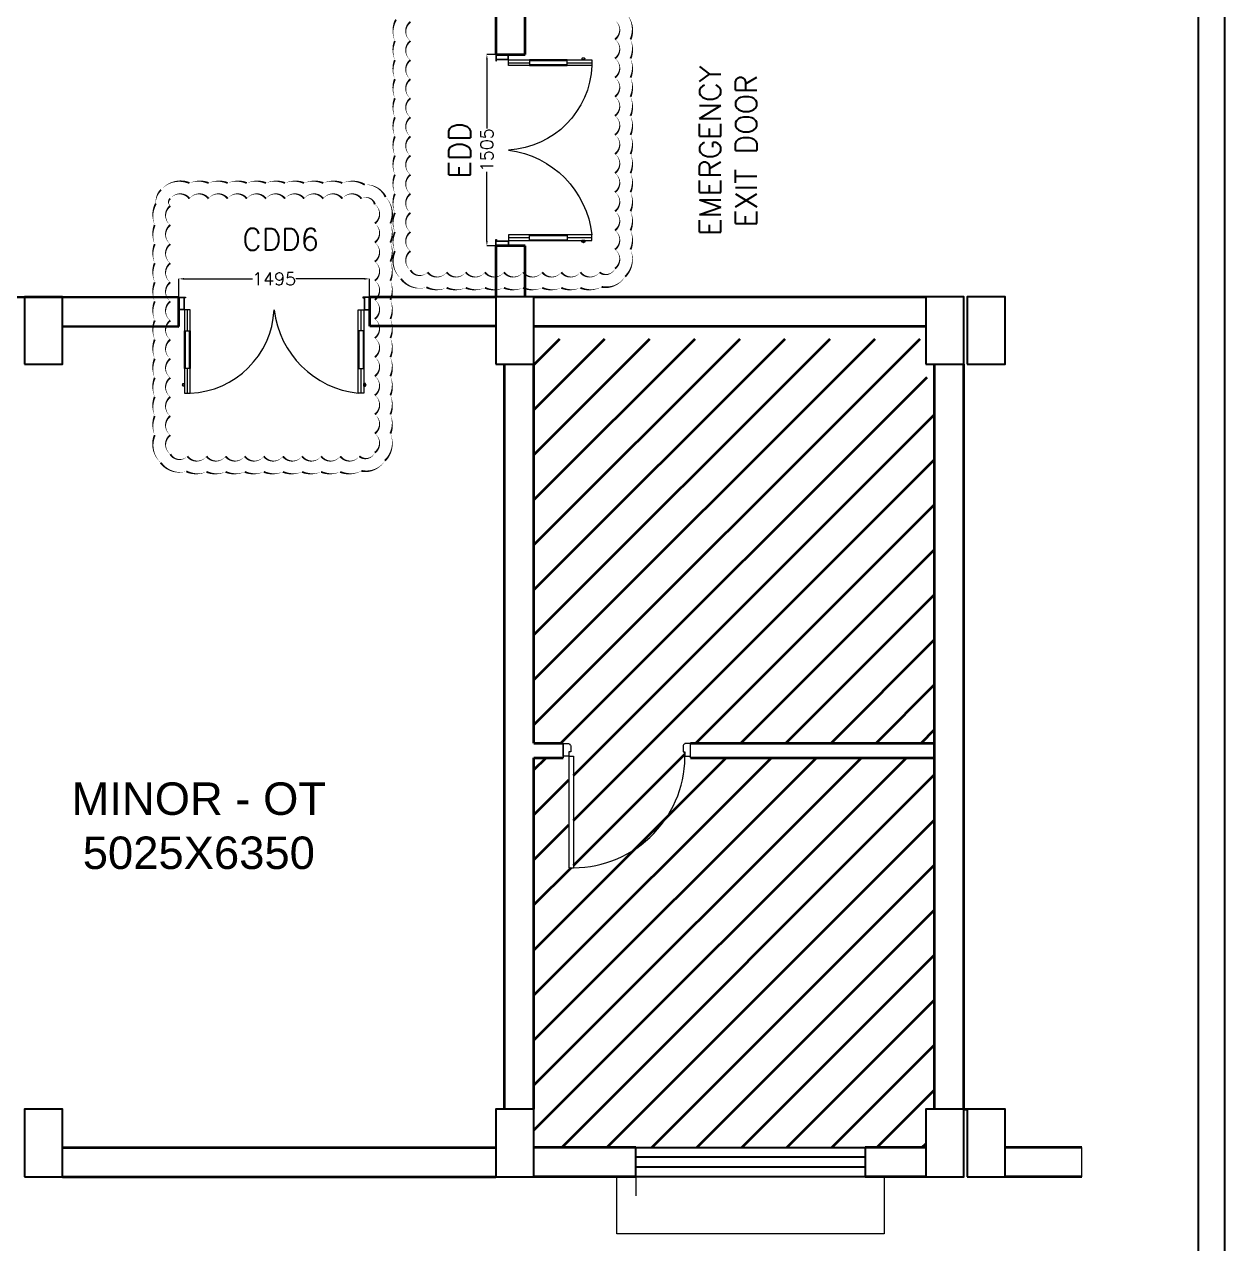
# Model space of a CAD drawing. Header units: millimetres. Extents: x 1327414 to 2139344, y -346496 to -91575.
# Drawn here: x 2114959 to 2124380, y -257901 to -248326 of the extents above; entities that cross this region are included whole.
import ezdxf

# ---------------------------------------------------------------- set-up
doc = ezdxf.new("R2010")
doc.units = ezdxf.units.MM
doc.header["$LTSCALE"] = 600
doc.header["$MEASUREMENT"] = 0
doc.header["$PDMODE"] = 35
for name, color, linetype, lineweight in [('1200 Door', 144, 'Continuous', 5), ('D.F', 251, 'Continuous', 5), ('DIM', 7, 'Continuous', 0), ('DOOR', 144, 'Continuous', 13), ('Double Leaf Door', 4, 'Continuous', 18), ('P-Wall', 8, 'Continuous', 35)]:
    doc.layers.add(name, color=color, linetype=linetype, lineweight=lineweight)
for name, color, linetype in [('col', 5, 'Continuous'), ('Dimensions', 7, 'Continuous'), ('TEXT', 6, 'Continuous'), ('wall', 1, 'Continuous'), ('Window', 4, 'Continuous')]:
    doc.layers.add(name, color=color, linetype=linetype)
doc.styles.add('ARIAL', font='arial.ttf')
doc.styles.add('ROMANS', font='romans.shx')
doc.dimstyles.new('AEPL1', dxfattribs={"dimtxt": 100, "dimasz": 40, "dimexe": 1.25, "dimexo": 5, "dimtad": 0, "dimdec": 0, "dimtxsty": 'ROMANS', "dimcen": 2.5, "dimclrd": 250, "dimclre": 250, "dimclrt": 7, "dimadec": 0, "dimazin": 0, "dimtfac": 1, "dimtdec": 0, "dimtmove": 0, "dimatfit": 3, "dimfxl": 0, "dimlwd": 0, "dimlwe": 0, "dimarcsym": 0})

# ---------------------------------------------------------------- blocks, each defined once
blk = doc.blocks.new('A$C19B8274B')
at = {"layer": 'DOOR'}
blk.add_line((-45, 925), (-80, 925), dxfattribs=at)
at = {"layer": 'DOOR', "color": 8}
for p, q in [((-80, 50), (-80, 925)), ((-45, 50), (-45, 925)), ((-45, 50), (-80, 50)), ((-955, -50), (-955, -47.5)), ((-940, -35), (-942.5, -35)), ((-60, -35), (-57.5, -35)), ((-45, -50), (-45, -47.5))]:
    blk.add_line(p, q, dxfattribs=at)
for points in [[(-940, 15), (-955, 15), (-955, 50), (-1000, 50), (-1000, -50), (-955, -50)], [(-940, -35), (-940, 15)], [(-60, 15), (-45, 15), (-45, 50), (0, 50), (0, -50), (-45, -50)], [(-60, -35), (-60, 15)]]:
    blk.add_lwpolyline(points, dxfattribs=at)
for centre, radius, start, end in [((-80, 50), 875, 90, 182.29244), ((-955, -35), 12.5, 270, 0), ((-45, -35), 12.5, 180, 270)]:
    blk.add_arc(centre, radius, start, end, dxfattribs=at)
blk = doc.blocks.new('W1800')
at = {"layer": 'wall', "color": 7}
for p, q in [((0, -57.5), (0, 172.5)), ((1800, 172.5), (1800, -57.5))]:
    blk.add_line(p, q, dxfattribs=at)
at = {"layer": 'Window'}
for p, q in [((0, 172.5), (1800, 172.5)), ((0, 97.5), (1800, 97.5)), ((1800, 17.5), (0, 17.5)), ((1800, -57.5), (0, -57.5))]:
    blk.add_line(p, q, dxfattribs=at)
blk = doc.blocks.new('1800x80')
at = {"layer": 'Double Leaf Door'}
for points in [[(101760.4, -25417.9), (101765.3, -25417.9), (101765.3, -25121.4), (101760.4, -25121.4)], [(101804, -25121.4), (101799.1, -25121.4), (101799.1, -25417.9), (101804, -25417.9)], [(103123.4, -25121.4), (103128.4, -25121.4), (103128.4, -25417.9), (103123.4, -25417.9)], [(103167.1, -25417.9), (103162.1, -25417.9), (103162.1, -25121.4), (103167.1, -25121.4)]]:
    blk.add_hatch(color=6, dxfattribs=at).paths.add_polyline_path(points)
at = {"layer": 'Double Leaf Door', "color": 8}
for p, q in [((101746, -24985.1), (101746, -25003.1)), ((101760.4, -24983.1), (101748, -24983.1)), ((101760.4, -25581.8), (101760.4, -24927.6)), ((101760.4, -24927.6), (101804, -24927.6)), ((101760.4, -24983.1), (101760.4, -25005)), ((101782.2, -25121.4), (101782.2, -24927.6)), ((101804, -24927.6), (101804, -25581.8)), ((103167.1, -24927.6), (103123.4, -24927.6)), ((103123.4, -24927.6), (103123.4, -25581.8)), ((103145.3, -25121.4), (103145.3, -24927.6)), ((103167.1, -25581.8), (103167.1, -24927.6)), ((103167.1, -24983.1), (103179.5, -24983.1)), ((103167.1, -24983.1), (103167.1, -25005)), ((103181.5, -24985.1), (103181.5, -25003.1)), ((101748, -25005), (101760.4, -25005)), ((103179.5, -25005), (103167.1, -25005)), ((101782.2, -25581.8), (101782.2, -25417.9)), ((103145.3, -25581.8), (103145.3, -25417.9)), ((101716.2, -25581.8), (101716.2, -25681.8)), ((101756.4, -25581.8), (101716.2, -25581.8)), ((101718.2, -25583.8), (101718.2, -25679.8)), ((101754.4, -25583.8), (101718.2, -25583.8)), ((101754.4, -25678.9), (101754.4, -25583.8)), ((101756.4, -25676.9), (101756.4, -25581.8)), ((101804, -25581.8), (101760.4, -25581.8)), ((103123.4, -25581.8), (103167.1, -25581.8)), ((103171.1, -25676.9), (103171.1, -25581.8)), ((103171.1, -25581.8), (103211.2, -25581.8)), ((103173, -25678.9), (103173, -25583.8)), ((103173, -25583.8), (103209.3, -25583.8)), ((103209.3, -25583.8), (103209.3, -25679.8)), ((103211.2, -25581.8), (103211.2, -25681.8)), ((101716.2, -25681.8), (101756.4, -25681.8)), ((101718.2, -25679.8), (101756.4, -25679.8)), ((101766.3, -25678.9), (101754.4, -25678.9)), ((101768.3, -25676.9), (101756.4, -25676.9)), ((101756.4, -25679.8), (101766.3, -25679.8)), ((101756.4, -25681.8), (101768.3, -25681.8)), ((101766.3, -25679.8), (101766.3, -25678.9)), ((101768.3, -25681.8), (101768.3, -25676.9)), ((103159.1, -25681.8), (103159.1, -25676.9)), ((103159.1, -25676.9), (103171.1, -25676.9)), ((103171.1, -25681.8), (103159.1, -25681.8)), ((103161.1, -25679.8), (103161.1, -25678.9)), ((103161.1, -25678.9), (103173, -25678.9)), ((103171.1, -25679.8), (103161.1, -25679.8)), ((103209.3, -25679.8), (103171.1, -25679.8)), ((103211.2, -25681.8), (103171.1, -25681.8))]:
    blk.add_line(p, q, dxfattribs=at)
at = {"layer": 'Double Leaf Door', "color": 6}
for p, q in [((101804, -25121.4), (101760.4, -25121.4)), ((101760.4, -25121.4), (101760.4, -25417.9)), ((101765.3, -25417.9), (101765.3, -25121.4)), ((101799.1, -25417.9), (101799.1, -25121.4)), ((101804, -25417.9), (101804, -25121.4)), ((103123.4, -25417.9), (103123.4, -25121.4)), ((103123.4, -25121.4), (103167.1, -25121.4)), ((103128.4, -25417.9), (103128.4, -25121.4)), ((103162.1, -25417.9), (103162.1, -25121.4)), ((103167.1, -25121.4), (103167.1, -25417.9)), ((101760.4, -25417.9), (101804, -25417.9)), ((103167.1, -25417.9), (103123.4, -25417.9))]:
    blk.add_line(p, q, dxfattribs=at)
at = {"layer": 'Double Leaf Door', "color": 6, "ltscale": 100}
for p, q in [((101799.1, -25121.4), (101799.1, -25417.9)), ((103128.4, -25121.4), (103128.4, -25417.9))]:
    blk.add_line(p, q, dxfattribs=at)
at = {"layer": 'Double Leaf Door', "color": 6}
for points in [[(101760.4, -25121.4), (101760.4, -25417.9), (101765.3, -25417.9), (101765.3, -25121.4), (101760.4, -25121.4)], [(101804, -25121.4), (101804, -25417.9), (101799.1, -25417.9), (101799.1, -25121.4), (101804, -25121.4)], [(103123.4, -25121.4), (103123.4, -25417.9), (103128.4, -25417.9), (103128.4, -25121.4), (103123.4, -25121.4)], [(103167.1, -25121.4), (103167.1, -25417.9), (103162.1, -25417.9), (103162.1, -25121.4), (103167.1, -25121.4)]]:
    blk.add_lwpolyline(points, dxfattribs=at)
at = {"layer": 'Double Leaf Door', "ltscale": 5000}
for points in [[(101760.4, -25121.4), (101760.4, -25417.9), (101765.3, -25417.9), (101765.3, -25121.4), (101760.4, -25121.4)], [(103167.1, -25121.4), (103167.1, -25417.9), (103162.1, -25417.9), (103162.1, -25121.4), (103167.1, -25121.4)]]:
    blk.add_lwpolyline(points, dxfattribs=at)
at = {"layer": 'Double Leaf Door', "color": 8}
for centre, radius, start, end in [((101746, -24994.1), 3.72, 90, 270), ((101748, -24985.1), 1.98, 90, 180), ((101722.8, -25669.2), 746, 6.72527, 83.75037), ((103151.8, -25616), 688.9, 92.36314, 177.16122), ((103179.5, -24985.1), 1.98, 0, 90), ((103181.5, -24994.1), 3.72, 270, 90), ((101748, -25003.1), 1.98, 180, 270), ((103179.5, -25003.1), 1.98, 270, 0)]:
    blk.add_arc(centre, radius, start, end, dxfattribs=at)
blk = doc.blocks.new('*D168')
at = {"layer": 'Defpoints', "color": 0, "transparency": 16777216}
for p in [(2117667, -250324.6), (2116172, -250468.4), (2117667, -250468.4)]:
    blk.add_point(p, dxfattribs=at)
at = {"layer": 'Dimensions', "color": 250, "lineweight": 0, "transparency": 16777216}
for p, q in [((2116172, -250463.4), (2116172, -250323.3)), ((2116212, -250324.6), (2116750.3, -250324.6)), ((2117627, -250324.6), (2117088.6, -250324.6)), ((2117667, -250463.4), (2117667, -250323.3))]:
    blk.add_line(p, q, dxfattribs=at)
at = {"layer": 'Dimensions', "color": 250, "transparency": 16777216}
for points in [[(2116212, -250317.9), (2116212, -250331.2), (2116172, -250324.6)], [(2117627, -250331.2), (2117627, -250317.9), (2117667, -250324.6)]]:
    blk.add_solid(points, dxfattribs=at)
at = {"layer": 'Dimensions', "color": 7, "transparency": 16777216, "insert": (2116919.5, -250324.6), "char_height": 100, "attachment_point": 5, "style": 'ROMANS'}
blk.add_mtext('1495', dxfattribs=at)
blk = doc.blocks.new('1800x100')
at = {"layer": 'Double Leaf Door'}
for points in [[(101755.4, -31394.5), (101760.3, -31394.5), (101760.3, -31098), (101755.4, -31098)], [(101799, -31098), (101794.1, -31098), (101794.1, -31394.5), (101799, -31394.5)], [(103128.4, -31098), (103133.4, -31098), (103133.4, -31394.5), (103128.4, -31394.5)], [(103172.1, -31394.5), (103167.1, -31394.5), (103167.1, -31098), (103172.1, -31098)]]:
    blk.add_hatch(color=6, dxfattribs=at).paths.add_polyline_path(points)
at = {"layer": 'Double Leaf Door', "color": 8}
for p, q in [((101755.4, -31558.5), (101755.4, -30904.2)), ((101755.4, -30904.2), (101799, -30904.2)), ((101777.2, -31098), (101777.2, -30904.2)), ((101799, -30904.2), (101799, -31558.5)), ((103172.1, -30904.2), (103128.4, -30904.2)), ((103128.4, -30904.2), (103128.4, -31558.5)), ((103150.3, -31098), (103150.3, -30904.2)), ((103172.1, -31558.5), (103172.1, -30904.2)), ((101741, -30961.8), (101741, -30979.7)), ((101755.4, -30959.8), (101743, -30959.8)), ((101743, -30981.7), (101755.4, -30981.7)), ((101755.4, -30959.8), (101755.4, -30981.7)), ((103172.1, -30959.8), (103184.5, -30959.8)), ((103172.1, -30959.8), (103172.1, -30981.7)), ((103184.5, -30981.7), (103172.1, -30981.7)), ((103186.5, -30961.8), (103186.5, -30979.7)), ((101777.2, -31558.5), (101777.2, -31394.5)), ((103150.3, -31558.5), (103150.3, -31394.5)), ((101711.2, -31558.5), (101711.2, -31658.5)), ((101751.4, -31558.5), (101711.2, -31558.5)), ((101713.2, -31560.5), (101713.2, -31656.5)), ((101749.4, -31560.5), (101713.2, -31560.5)), ((101749.4, -31655.5), (101749.4, -31560.5)), ((101751.4, -31653.5), (101751.4, -31558.5)), ((101799, -31558.5), (101755.4, -31558.5)), ((103128.4, -31558.5), (103172.1, -31558.5)), ((103176.1, -31653.5), (103176.1, -31558.5)), ((103176.1, -31558.5), (103216.2, -31558.5)), ((103178, -31655.5), (103178, -31560.5)), ((103178, -31560.5), (103214.3, -31560.5)), ((103214.3, -31560.5), (103214.3, -31656.5)), ((103216.2, -31558.5), (103216.2, -31658.5)), ((101711.2, -31658.5), (101751.4, -31658.5)), ((101713.2, -31656.5), (101751.4, -31656.5)), ((101761.3, -31655.5), (101749.4, -31655.5)), ((101763.3, -31653.5), (101751.4, -31653.5)), ((101751.4, -31656.5), (101761.3, -31656.5)), ((101751.4, -31658.5), (101763.3, -31658.5)), ((101761.3, -31656.5), (101761.3, -31655.5)), ((101763.3, -31658.5), (101763.3, -31653.5)), ((103164.1, -31658.5), (103164.1, -31653.5)), ((103164.1, -31653.5), (103176.1, -31653.5)), ((103176.1, -31658.5), (103164.1, -31658.5)), ((103166.1, -31656.5), (103166.1, -31655.5)), ((103166.1, -31655.5), (103178, -31655.5)), ((103176.1, -31656.5), (103166.1, -31656.5)), ((103214.3, -31656.5), (103176.1, -31656.5)), ((103216.2, -31658.5), (103176.1, -31658.5))]:
    blk.add_line(p, q, dxfattribs=at)
at = {"layer": 'Double Leaf Door', "color": 6}
for p, q in [((101799, -31098), (101755.4, -31098)), ((101755.4, -31098), (101755.4, -31394.5)), ((101760.3, -31394.5), (101760.3, -31098)), ((101794.1, -31394.5), (101794.1, -31098)), ((101799, -31394.5), (101799, -31098)), ((103128.4, -31394.5), (103128.4, -31098)), ((103128.4, -31098), (103172.1, -31098)), ((103133.4, -31394.5), (103133.4, -31098)), ((103167.1, -31394.5), (103167.1, -31098)), ((103172.1, -31098), (103172.1, -31394.5)), ((101755.4, -31394.5), (101799, -31394.5)), ((103172.1, -31394.5), (103128.4, -31394.5))]:
    blk.add_line(p, q, dxfattribs=at)
at = {"layer": 'Double Leaf Door', "color": 6, "ltscale": 100}
for p, q in [((101794.1, -31098), (101794.1, -31394.5)), ((103133.4, -31098), (103133.4, -31394.5))]:
    blk.add_line(p, q, dxfattribs=at)
at = {"layer": 'Double Leaf Door', "color": 6}
for points in [[(101755.4, -31098), (101755.4, -31394.5), (101760.3, -31394.5), (101760.3, -31098), (101755.4, -31098)], [(101799, -31098), (101799, -31394.5), (101794.1, -31394.5), (101794.1, -31098), (101799, -31098)], [(103128.4, -31098), (103128.4, -31394.5), (103133.4, -31394.5), (103133.4, -31098), (103128.4, -31098)], [(103172.1, -31098), (103172.1, -31394.5), (103167.1, -31394.5), (103167.1, -31098), (103172.1, -31098)]]:
    blk.add_lwpolyline(points, dxfattribs=at)
at = {"layer": 'Double Leaf Door', "ltscale": 5000}
for points in [[(101755.4, -31098), (101755.4, -31394.5), (101760.3, -31394.5), (101760.3, -31098), (101755.4, -31098)], [(103172.1, -31098), (103172.1, -31394.5), (103167.1, -31394.5), (103167.1, -31098), (103172.1, -31098)]]:
    blk.add_lwpolyline(points, dxfattribs=at)
at = {"layer": 'Double Leaf Door', "color": 8}
for centre, radius, start, end in [((101718.3, -31651), 751.1, 7.07768, 83.83055), ((103156.2, -31597.2), 693.5, 92.29426, 176.79751), ((101741, -30970.7), 3.72, 90, 270), ((101743, -30961.8), 1.98, 90, 180), ((101743, -30979.7), 1.98, 180, 270), ((103184.5, -30961.8), 1.98, 0, 90), ((103184.5, -30979.7), 1.98, 270, 0), ((103186.5, -30970.7), 3.72, 270, 90)]:
    blk.add_arc(centre, radius, start, end, dxfattribs=at)
blk = doc.blocks.new('*D169')
at = {"layer": 'Defpoints', "color": 0, "transparency": 16777216}
for p in [(2118659.1, -248561.4), (2118589.4, -250066.4), (2118659.1, -250066.4)]:
    blk.add_point(p, dxfattribs=at)
at = {"layer": 'DIM', "color": 250, "lineweight": 0, "transparency": 16777216}
for p, q in [((2118654.1, -248561.4), (2118588.2, -248561.4)), ((2118589.4, -248601.4), (2118589.4, -249144.8)), ((2118589.4, -250026.4), (2118589.4, -249483)), ((2118654.1, -250066.4), (2118588.2, -250066.4))]:
    blk.add_line(p, q, dxfattribs=at)
at = {"layer": 'DIM', "color": 250, "transparency": 16777216}
for points in [[(2118596.1, -248601.4), (2118582.7, -248601.4), (2118589.4, -248561.4)], [(2118582.7, -250026.4), (2118596.1, -250026.4), (2118589.4, -250066.4)]]:
    blk.add_solid(points, dxfattribs=at)
at = {"layer": 'DIM', "color": 7, "transparency": 16777216, "insert": (2118589.4, -249313.9), "char_height": 100, "attachment_point": 5, "rotation": 90, "style": 'ROMANS'}
blk.add_mtext('1505', dxfattribs=at)

msp = doc.modelspace()

# ---------------------------------------------------------------- hatches: boundary and pattern name
at = {"layer": 'P-Wall'}
h = msp.add_hatch(dxfattribs=at)
h.set_pattern_fill('ANSI31', color=256, scale=2000)
h.set_pattern_definition([(45, (2085359.1, -257375.75), (-176.7767, 176.7767), [])])
h.paths.add_polyline_path([(2122104.1, -251095.8), (2122034.1, -251095.8), (2122034.1, -250795.8), (2118959.1, -250795.8), (2118959.1, -251095.8), (2118959.1, -253970.8), (2119189.1, -253970.8), (2119235.1, -253976.8, -0.391486), (2119246.6, -253989.3), (2119249.1, -253989.3), (2119249.1, -254039.3), (2119234.1, -254039.3), (2119234.1, -254074.3), (2119269.1, -254074.3), (2119269.1, -254949.3, 0.425982), (2120143.4, -254039.3), (2120129.1, -254039.3), (2120131.6, -253989.3, -0.414214), (2120144.1, -253976.8), (2120144.1, -253974.3), (2120189.1, -253974.3), (2120189.1, -253970.8), (2122104.1, -253970.8)])
h.paths.add_polyline_path([(2122104.1, -254085.8), (2120189.1, -254085.8), (2120189.1, -254074.3), (2120144.1, -254074.3, -0.414214), (2119269.1, -254949.3), (2119234.1, -254949.3), (2119234.1, -254074.3), (2119189.1, -254074.3), (2119189.1, -254085.8), (2118959.1, -254085.8), (2118959.1, -256845.8), (2118959.1, -257145.8), (2119759.1, -257145.8), (2121559.1, -257145.8), (2122034.1, -257145.8), (2122034.1, -256845.8), (2122104.1, -256845.8)])

# ---------------------------------------------------------------- linework, layer by layer
at = {"color": 8, "lineweight": 25}
msp.add_line((2116171.4, -250568.4), (2116171.4, -250468.4), dxfattribs=at)
msp.add_line((2116171.4, -250568.4), (2116171.4, -250468.4), dxfattribs=at)
for points in [[(2124380.5, -238045.4), (2124380.5, -266855.7), (2083807.4, -266855.7), (2083807.4, -238045.4)], [(2124171.8, -238254.1), (2124171.8, -266647.1), (2084016, -266647.1), (2084016, -238254.1)]]:
    msp.add_lwpolyline(points, close=True)
at = {"layer": 'col'}
for points in [[(2114959.1, -250995.8), (2115259.1, -250995.8), (2115259.1, -250465.8), (2114959.1, -250465.8)], [(2118659.1, -250995.8), (2118959.1, -250995.8), (2118959.1, -250465.8), (2118659.1, -250465.8)], [(2122034.1, -250995.8), (2122334.1, -250995.8), (2122334.1, -250465.8), (2122034.1, -250465.8)], [(2122359.1, -250995.8), (2122659.1, -250995.8), (2122659.1, -250465.8), (2122359.1, -250465.8)], [(2114959.1, -257375.8), (2115259.1, -257375.8), (2115259.1, -256845.8), (2114959.1, -256845.8)], [(2118659.1, -257375.8), (2118959.1, -257375.8), (2118959.1, -256845.8), (2118659.1, -256845.8)], [(2122034.1, -257375.8), (2122334.1, -257375.8), (2122334.1, -256845.8), (2122034.1, -256845.8)], [(2122359.1, -257375.8), (2122659.1, -257375.8), (2122659.1, -256845.8), (2122359.1, -256845.8)]]:
    msp.add_lwpolyline(points, close=True, dxfattribs=at)
at = {"layer": 'D.F'}
for p, q in [((2119189.1, -253970.8), (2119189.1, -254085.8)), ((2120189.1, -254085.8), (2120189.1, -253970.8)), ((2121559.1, -257145.8), (2121559.1, -257375.8)), ((2123259.1, -257375.8), (2123259.1, -257145.8)), ((2119759.1, -257295.8), (2119759.1, -257525.8))]:
    msp.add_line(p, q, dxfattribs=at)
msp.add_lwpolyline([(2121709.1, -257375.8), (2121709.1, -257825.8), (2119609.1, -257825.8), (2119609.1, -257375.8)], dxfattribs=at)
at = {"layer": 'DIM', "color": 5}
msp.add_lwpolyline([(2119680, -248236.4, 0, 15, -0.296164), (2119717.4, -248444.1, 0, 15, -0.201399), (2119717.4, -248594.1, 0, 15, -0.201399), (2119717.4, -248744.1, 0, 15, -0.201399), (2119717.4, -248894.1, 0, 15, -0.201399), (2119717.4, -249044.1, 0, 15, -0.201399), (2119717.4, -249194.1, 0, 15, -0.201399), (2119717.4, -249344.1, 0, 15, -0.201399), (2119717.4, -249494.1, 0, 15, -0.201399), (2119717.4, -249644.1, 0, 15, -0.201399), (2119717.4, -249794.1, 0, 15, -0.201399), (2119717.4, -249944.1, 0, 15, -0.201399), (2119717.4, -250094.1, 0, 15, -0.307776), (2119674.2, -250307.6, 0, 15, -0.309828), (2119489.5, -250387.5, 0, 15, -0.225144), (2119323.6, -250395, 0, 15, -0.201399), (2119173.6, -250395, 0, 15, -0.201399), (2119023.6, -250395, 0, 15, -0.201399), (2118873.6, -250395, 0, 15, -0.201399), (2118723.6, -250395, 0, 15, -0.201399), (2118573.6, -250395, 0, 15, -0.201399), (2118423.6, -250395, 0, 15, -0.201399), (2118273.6, -250395, 0, 15, -0.214498), (2118114.7, -250391, 0, 15, -0.315402), (2117914.5, -250323.4, 0, 15, -0.315116), (2117867.5, -250106.2, 0, 15, -0.201399), (2117867.5, -249956.2, 0, 15, -0.201399), (2117867.5, -249806.2, 0, 15, -0.201399), (2117867.5, -249656.2, 0, 15, -0.201399), (2117867.5, -249506.2, 0, 15, -0.201399), (2117867.5, -249356.2, 0, 15, -0.201399), (2117867.5, -249206.2, 0, 15, -0.201399), (2117867.5, -249056.2, 0, 15, -0.201399), (2117867.5, -248906.2, 0, 15, -0.201399), (2117867.5, -248756.2, 0, 15, -0.201399), (2117867.5, -248606.2, 0, 15, -0.201399), (2117867.5, -248456.2, 0, 15, -0.228028), (2117876.1, -248288.5, 0, 15, -0.225257)], format="xyseb", dxfattribs=at)
at = {"layer": 'DIM', "color": 1}
msp.add_lwpolyline([(2119595, -248294.1, 0, 15, -0.5), (2119595, -248444.1, 0, 15, -0.5), (2119595, -248594.1, 0, 15, -0.5), (2119595, -248744.1, 0, 15, -0.5), (2119595, -248894.1, 0, 15, -0.5), (2119595, -249044.1, 0, 15, -0.5), (2119595, -249194.1, 0, 15, -0.5), (2119595, -249344.1, 0, 15, -0.5), (2119595, -249494.1, 0, 15, -0.5), (2119595, -249644.1, 0, 15, -0.5), (2119595, -249794.1, 0, 15, -0.5), (2119595, -249944.1, 0, 15, -0.5), (2119595, -250094.1, 0, 15, -0.5), (2119595, -250244.1, 0, 15, -0.5), (2119473.6, -250272.6, 0, 15, -0.5), (2119323.6, -250272.6, 0, 15, -0.5), (2119173.6, -250272.6, 0, 15, -0.5), (2119023.6, -250272.6, 0, 15, -0.5), (2118873.6, -250272.6, 0, 15, -0.5), (2118723.6, -250272.6, 0, 15, -0.5), (2118573.6, -250272.6, 0, 15, -0.5), (2118423.6, -250272.6, 0, 15, -0.5), (2118273.6, -250272.6, 0, 15, -0.5), (2118123.6, -250272.6, 0, 15, -0.5), (2117989.9, -250256.2, 0, 15, -0.5), (2117989.9, -250106.2, 0, 15, -0.5), (2117989.9, -249956.2, 0, 15, -0.5), (2117989.9, -249806.2, 0, 15, -0.5), (2117989.9, -249656.2, 0, 15, -0.5), (2117989.9, -249506.2, 0, 15, -0.5), (2117989.9, -249356.2, 0, 15, -0.5), (2117989.9, -249206.2, 0, 15, -0.5), (2117989.9, -249056.2, 0, 15, -0.5), (2117989.9, -248906.2, 0, 15, -0.5), (2117989.9, -248756.2, 0, 15, -0.5), (2117989.9, -248606.2, 0, 15, -0.5), (2117989.9, -248456.2, 0, 15, -0.5), (2117989.9, -248306.2, 0, 15, -0.5)], format="xyseb", dxfattribs=at)
at = {"layer": 'DIM', "color": 5}
msp.add_lwpolyline([(2116032.3, -249625.1, 0, 15, -0.32655), (2116254.8, -249572.1, 0, 15, -0.201399), (2116404.8, -249572.1, 0, 15, -0.201399), (2116554.8, -249572.1, 0, 15, -0.201399), (2116704.8, -249572.1, 0, 15, -0.201399), (2116854.8, -249572.1, 0, 15, -0.201399), (2117004.8, -249572.1, 0, 15, -0.201399), (2117154.8, -249572.1, 0, 15, -0.201399), (2117304.8, -249572.1, 0, 15, -0.201399), (2117454.8, -249572.1, 0, 15, -0.240522), (2117630.5, -249585.2, 0, 15, -0.303506), (2117794.8, -249681.8, 0, 15, -0.296164), (2117832.2, -249889.4, 0, 15, -0.201399), (2117832.2, -250039.4, 0, 15, -0.201399), (2117832.2, -250189.4, 0, 15, -0.201399), (2117832.2, -250339.4, 0, 15, -0.201399), (2117832.2, -250489.4, 0, 15, -0.201399), (2117832.2, -250639.4, 0, 15, -0.201399), (2117832.2, -250789.4, 0, 15, -0.201399), (2117832.2, -250939.4, 0, 15, -0.201399), (2117832.2, -251089.4, 0, 15, -0.201399), (2117832.2, -251239.4, 0, 15, -0.201399), (2117832.2, -251389.4, 0, 15, -0.201399), (2117832.2, -251539.4, 0, 15, -0.307776), (2117789, -251753, 0, 15, -0.309828), (2117604.3, -251832.8, 0, 15, -0.225144), (2117438.4, -251840.4, 0, 15, -0.201399), (2117288.4, -251840.4, 0, 15, -0.201399), (2117138.4, -251840.4, 0, 15, -0.201399), (2116988.4, -251840.4, 0, 15, -0.201399), (2116838.4, -251840.4, 0, 15, -0.201399), (2116688.4, -251840.4, 0, 15, -0.201399), (2116538.4, -251840.4, 0, 15, -0.201399), (2116388.4, -251840.4, 0, 15, -0.214498), (2116229.5, -251836.4, 0, 15, -0.315402), (2116029.3, -251768.7, 0, 15, -0.315116), (2115982.4, -251551.6, 0, 15, -0.201399), (2115982.4, -251401.6, 0, 15, -0.201399), (2115982.4, -251251.6, 0, 15, -0.201399), (2115982.4, -251101.6, 0, 15, -0.201399), (2115982.4, -250951.6, 0, 15, -0.201399), (2115982.4, -250801.6, 0, 15, -0.201399), (2115982.4, -250651.6, 0, 15, -0.201399), (2115982.4, -250501.6, 0, 15, -0.201399), (2115982.4, -250351.6, 0, 15, -0.201399), (2115982.4, -250201.6, 0, 15, -0.201399), (2115982.4, -250051.6, 0, 15, -0.201399), (2115982.4, -249901.6, 0, 15, -0.228028), (2115990.9, -249733.8, 0, 15, -0.225257)], format="xyseb", close=True, dxfattribs=at)
at = {"layer": 'DIM', "color": 1}
msp.add_lwpolyline([(2116104.8, -249694.5, 0, 15, -0.5), (2116254.8, -249694.5, 0, 15, -0.5), (2116404.8, -249694.5, 0, 15, -0.5), (2116554.8, -249694.5, 0, 15, -0.5), (2116704.8, -249694.5, 0, 15, -0.5), (2116854.8, -249694.5, 0, 15, -0.5), (2117004.8, -249694.5, 0, 15, -0.5), (2117154.8, -249694.5, 0, 15, -0.5), (2117304.8, -249694.5, 0, 15, -0.5), (2117454.8, -249694.5, 0, 15, -0.5), (2117604.8, -249694.5, 0, 15, -0.5), (2117709.8, -249739.4, 0, 15, -0.5), (2117709.8, -249889.4, 0, 15, -0.5), (2117709.8, -250039.4, 0, 15, -0.5), (2117709.8, -250189.4, 0, 15, -0.5), (2117709.8, -250339.4, 0, 15, -0.5), (2117709.8, -250489.4, 0, 15, -0.5), (2117709.8, -250639.4, 0, 15, -0.5), (2117709.8, -250789.4, 0, 15, -0.5), (2117709.8, -250939.4, 0, 15, -0.5), (2117709.8, -251089.4, 0, 15, -0.5), (2117709.8, -251239.4, 0, 15, -0.5), (2117709.8, -251389.4, 0, 15, -0.5), (2117709.8, -251539.4, 0, 15, -0.5), (2117709.8, -251689.4, 0, 15, -0.5), (2117588.4, -251718, 0, 15, -0.5), (2117438.4, -251718, 0, 15, -0.5), (2117288.4, -251718, 0, 15, -0.5), (2117138.4, -251718, 0, 15, -0.5), (2116988.4, -251718, 0, 15, -0.5), (2116838.4, -251718, 0, 15, -0.5), (2116688.4, -251718, 0, 15, -0.5), (2116538.4, -251718, 0, 15, -0.5), (2116388.4, -251718, 0, 15, -0.5), (2116238.4, -251718, 0, 15, -0.5), (2116104.8, -251701.6, 0, 15, -0.5), (2116104.8, -251551.6, 0, 15, -0.5), (2116104.8, -251401.6, 0, 15, -0.5), (2116104.8, -251251.6, 0, 15, -0.5), (2116104.8, -251101.6, 0, 15, -0.5), (2116104.8, -250951.6, 0, 15, -0.5), (2116104.8, -250801.6, 0, 15, -0.5), (2116104.8, -250651.6, 0, 15, -0.5), (2116104.8, -250501.6, 0, 15, -0.5), (2116104.8, -250351.6, 0, 15, -0.5), (2116104.8, -250201.6, 0, 15, -0.5), (2116104.8, -250051.6, 0, 15, -0.5), (2116104.8, -249901.6, 0, 15, -0.5), (2116104.8, -249751.6, 0, 15, -0.5)], format="xyseb", close=True, dxfattribs=at)
at = {"layer": 'P-Wall'}
for p, q in [((2118659.1, -248165.8), (2118659.1, -248561.8)), ((2118889.1, -248561.8), (2118889.1, -248165.8)), ((2118659.1, -248561.8), (2118889.1, -248561.8)), ((2118889.1, -250066.4), (2118659.1, -250066.4)), ((2118659.1, -250066.4), (2118659.1, -250465.8)), ((2118889.1, -250465.8), (2118889.1, -250066.4)), ((2117669.7, -250695.8), (2117669.7, -250465.8)), ((2117669.7, -250465.8), (2118659.1, -250465.8)), ((2118659.1, -250695.8), (2117669.7, -250695.8)), ((2122334.1, -256845.8), (2122359.1, -256845.8))]:
    msp.add_line(p, q, dxfattribs=at)
at = {"layer": 'P-Wall', "color": 8, "linetype": 'Continuous'}
for p, q in [((2113589.1, -250465.8), (2116171.4, -250468.4)), ((2116171.4, -250698.4), (2116171.4, -250468.4)), ((2118959.1, -250465.8), (2122034.1, -250465.8)), ((2115259.1, -250695.8), (2116171.4, -250698.4)), ((2118959.1, -250695.8), (2122034.1, -250695.8)), ((2118729.1, -256845.8), (2118729.1, -250995.8)), ((2118959.1, -253970.8), (2118959.1, -250995.8)), ((2122104.1, -256845.8), (2122104.1, -250995.8)), ((2122334.1, -256845.8), (2122334.1, -250995.8)), ((2118959.1, -253970.8), (2119189.1, -253970.8)), ((2120189.1, -253970.8), (2122104.1, -253970.8)), ((2118959.1, -254085.8), (2119189.1, -254085.8)), ((2118959.1, -256845.8), (2118959.1, -254085.8)), ((2120189.1, -254085.8), (2122104.1, -254085.8)), ((2119759.1, -257145.8), (2118959.1, -257145.8)), ((2122034.1, -257145.8), (2121559.1, -257145.8)), ((2123259.1, -257145.8), (2122659.1, -257145.8)), ((2119759.1, -257375.8), (2118959.1, -257375.8)), ((2122034.1, -257375.8), (2121559.1, -257375.8)), ((2123259.1, -257375.8), (2122659.1, -257375.8))]:
    msp.add_line(p, q, dxfattribs=at)
at = {"layer": 'P-Wall', "color": 8}
for p, q in [((2115259.1, -257145.8), (2118659.1, -257145.8)), ((2115259.1, -257375.8), (2118659.1, -257375.8))]:
    msp.add_line(p, q, dxfattribs=at)

# ---------------------------------------------------------------- block references
at = {"layer": 'D.F', "rotation": 180}
msp.add_blockref('A$C19B8274B', (2119189.1, -254024.3), dxfattribs=at)
at = {"layer": 'D.F'}
msp.add_blockref('W1800', (2119759.1, -257318.3), dxfattribs=at)
at = {"layer": 'Double Leaf Door', "color": 8, "xscale": -1, "rotation": 270.0000000013439}
msp.add_blockref('1800x100', (2150317.6, -351777.6), dxfattribs=at)
at = {"layer": 'Double Leaf Door', "color": 8, "rotation": 180}
msp.add_blockref('1800x80', (2219383.2, -276150.2), dxfattribs=at)

# ---------------------------------------------------------------- texts
at = {"layer": '1200 Door', "color": 7, "linetype": 'ByBlock', "style": 'ROMANS'}
msp.add_text('EDD', height=169.52, rotation=90, dxfattribs=at).set_placement((2118459.7, -249535.7, -35804.4))
msp.add_text('CDD6', height=169.52, dxfattribs=at).set_placement((2116669.5, -250099.3, -35804.4))
at = {"layer": '1200 Door', "color": 7, "linetype": 'ByBlock', "insert": (2120483.5, -249377), "char_height": 169.52, "width": 3500.62, "attachment_point": 5, "rotation": 90, "style": 'ROMANS'}
msp.add_mtext(' EMERGENCY\\P EXIT DOOR', dxfattribs=at)
at = {"layer": 'TEXT', "color": 8, "insert": (2116328.3, -254621.1), "char_height": 255, "width": 2454.158, "attachment_point": 5, "style": 'ARIAL'}
msp.add_mtext('MINOR - OT\\P5025X6350', dxfattribs=at)

# ---------------------------------------------------------------- dimensions: what is measured, and where the dimension line sits
at = {"layer": 'DIM'}
dim = msp.add_linear_dim(base=(2118589.4, -250066.4), p1=(2118659.1, -248561.4), p2=(2118659.1, -250066.4), angle=90, dimstyle='AEPL1', dxfattribs=at)
dim.commit()
dim.dimension.update_dxf_attribs({"geometry": '*D169', "text_midpoint": (2118589.4, -249313.9)})
at = {"layer": 'Dimensions'}
dim = msp.add_linear_dim(base=(2117667, -250324.6), p1=(2116172, -250468.4), p2=(2117667, -250468.4), dimstyle='AEPL1', dxfattribs=at)
dim.commit()
dim.dimension.update_dxf_attribs({"geometry": '*D168', "text_midpoint": (2116919.5, -250324.6)})

doc.saveas('drawing.dxf')
